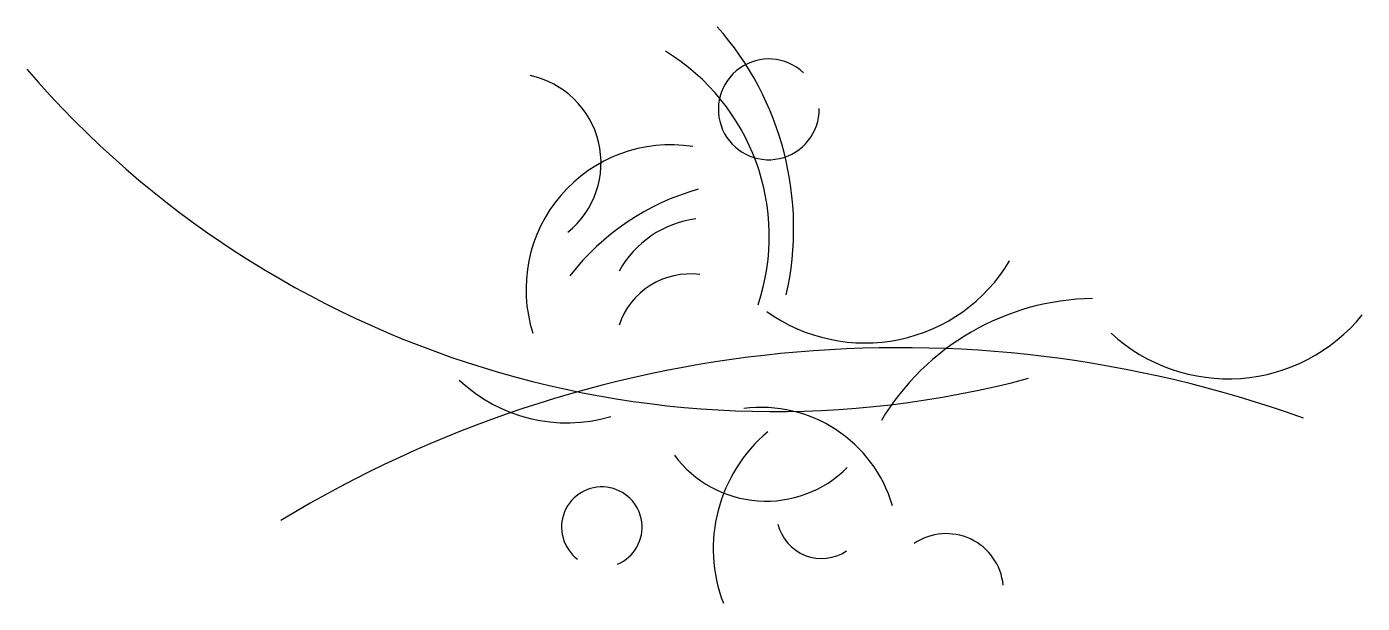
# Model space of a CAD drawing. Header units: inches. Extents: x 3089 to 4419, y 1035 to 1610.
import ezdxf

# ---------------------------------------------------------------- set-up
doc = ezdxf.new("R2010")
doc.units = ezdxf.units.IN
doc.header["$MEASUREMENT"] = 0

msp = doc.modelspace()

# ---------------------------------------------------------------- linework, layer by layer
for centre, radius, start, end in [((3549.4, 1408.7), 303.3, 347.3695, 41.497), ((3612.4, 1400.9), 216, 341.5192, 58.5445), ((3827.9, 1527.3), 50.2, 46.6451, 0.9323), ((3833.6, 2209.5), 983.3, 220.7829, 284.9141), ((3572.1, 1474), 88.8, 308.9584, 78.1567), ((3730.1, 1348), 143.9, 81.1695, 197.7019), ((3825.1, 1209.8), 247.3, 105.8186, 142.1611), ((3769.3, 1315.8), 103.5, 97.7504, 150.9446), ((3923.7, 1462.2), 167.7, 234.331, 329.1593), ((3749.6, 1288.7), 74.6, 82.6469, 161.6285), ((4154.5, 1089), 249.9, 90.9402, 149.1204), ((4285.3, 1430.7), 171.9, 227.3838, 320.9774), ((3957.7, 102.7), 1187.1, 70.1813, 121.2315), ((3820.3, 1094.1), 136.2, 16.3066, 97.3095), ((3924.5, 1089.5), 151.9, 129.9505, 200.9977), ((3825.3, 1251), 114.1, 216.7969, 315.0188), ((3661.7, 1111), 40.1, 292.7495, 232.8486), ((3880.6, 1124.8), 45, 193.9296, 303.3845), ((4004.7, 1047.6), 56.9, 5.6972, 124.3309)]:
    msp.add_arc(centre, radius, start, end)
at = {"color": 2}
msp.add_arc((3626.9, 1371), 156.1, 226.6275, 286.2272, dxfattribs=at)

doc.saveas('drawing.dxf')
